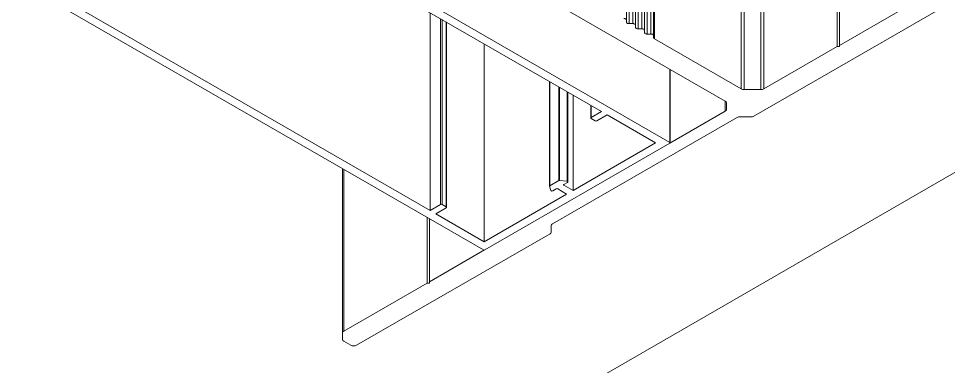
# Model space of a CAD drawing. Header units: millimetres. Extents: x 39 to 459, y 26 to 647.
# Drawn here: x 72.464 to 75.991, y 94.756 to 96.077 of the extents above; entities that cross this region are included whole.
import ezdxf

# ---------------------------------------------------------------- set-up
doc = ezdxf.new("R2010")
doc.units = ezdxf.units.MM

msp = doc.modelspace()

# ---------------------------------------------------------------- linework, layer by layer
at = {"color": 7, "linetype": 'Continuous', "lineweight": 15}
for p, q in [((46.4404, 78.4239), (91.6952, 104.5425)), ((74.7937, 97.3644), (74.7937, 96.0578)), ((74.8037, 97.3587), (74.8037, 96.052)), ((74.8137, 97.3446), (74.8137, 96.038)), ((74.828, 97.3446), (74.828, 96.038)), ((74.838, 97.3388), (74.838, 96.0322)), ((74.848, 97.3248), (74.848, 96.0182)), ((74.8624, 97.3248), (74.8624, 96.0182)), ((74.8724, 97.319), (74.8724, 96.0124)), ((74.8753, 97.3067), (74.8753, 96)), ((75.2046, 97.1166), (75.2046, 95.81)), ((75.2159, 97.1139), (75.2159, 95.8073)), ((75.2798, 97.1139), (75.2798, 95.8073)), ((75.2912, 97.1166), (75.2912, 95.81)), ((73.1718, 96.6239), (74.9339, 95.6069)), ((73.2256, 96.5603), (74.6751, 95.7236)), ((75.5689, 96.5338), (75.5689, 95.9703)), ((75.5774, 96.5387), (75.5774, 95.9752)), ((75.1442, 95.7632), (74.1278, 96.3498)), ((74.7694, 96.3338), (74.7694, 96.0719)), ((74.7794, 96.355), (74.7794, 96.0578)), ((74.2268, 95.1988), (72.4647, 96.2158)), ((74.0246, 95.3482), (72.575, 96.1848)), ((75.5774, 95.9752), (75.8938, 96.1577)), ((75.2526, 95.7061), (75.9861, 96.1294)), ((74.0246, 96.0991), (74.0246, 95.3482)), ((74.0866, 95.3604), (74.0866, 96.0633)), ((74.7694, 96.0719), (74.7694, 96.0636)), ((74.7794, 96.0578), (74.7937, 96.0578)), ((74.8037, 96.052), (74.8037, 96.0438)), ((74.8137, 96.038), (74.828, 96.038)), ((74.838, 96.0322), (74.838, 96.0239)), ((74.848, 96.0182), (74.8624, 96.0182)), ((74.8724, 96.0124), (74.8724, 96.0041)), ((74.2297, 95.9808), (74.2297, 95.2298)), ((75.2046, 95.81), (74.8753, 96)), ((75.2912, 95.81), (75.5689, 95.9703)), ((75.5774, 95.9703), (75.5689, 95.9703)), ((75.5774, 95.9703), (75.5774, 95.9752)), ((74.9351, 95.6053), (74.9351, 95.8839)), ((74.4775, 95.8377), (74.4775, 95.4405)), ((75.2159, 95.8073), (75.2798, 95.8073)), ((74.5476, 95.4567), (74.5476, 95.7972)), ((74.5674, 95.7858), (74.5674, 95.4248)), ((74.6344, 95.7472), (74.6344, 95.6992)), ((75.1489, 95.7317), (75.1489, 95.7567)), ((74.4889, 95.298), (75.1866, 95.7007)), ((74.6751, 95.7236), (74.6355, 95.7008)), ((74.6355, 95.6975), (74.6511, 95.6886)), ((74.6568, 95.6886), (74.6964, 95.7114)), ((74.6964, 95.7114), (74.8802, 95.6053)), ((74.9346, 95.6042), (75.1442, 95.7252)), ((75.2413, 95.7034), (75.198, 95.7034)), ((74.9339, 95.6037), (74.2325, 95.1988)), ((74.8802, 95.6053), (74.5674, 95.4248)), ((73.6923, 95.5074), (73.6923, 94.8833)), ((74.5124, 95.4616), (74.4787, 95.4421)), ((74.5444, 95.459), (74.516, 95.4622)), ((74.5319, 95.4473), (74.5463, 95.4551)), ((74.4776, 95.4401), (74.4831, 95.4237)), ((74.49, 95.4225), (74.5034, 95.4309)), ((74.5093, 95.4309), (74.5424, 95.4103)), ((74.5674, 95.4248), (74.5319, 95.4439)), ((74.5424, 95.4103), (74.2297, 95.2298)), ((74.0642, 95.371), (74.0246, 95.3482)), ((74.0458, 95.3359), (74.0854, 95.3588)), ((74.0854, 95.3621), (74.0699, 95.371)), ((74.0133, 95.3221), (74.0133, 95.0724)), ((74.0218, 95.3172), (74.0218, 95.0773)), ((74.2297, 95.2298), (74.0458, 95.3359)), ((74.4842, 95.2664), (74.4842, 95.2914)), ((74.4795, 95.2599), (73.746, 94.8366)), ((74.2316, 95.1984), (74.0218, 95.0773)), ((74.0133, 95.0724), (73.697, 94.8899)), ((74.0218, 95.0724), (74.0133, 95.0724)), ((74.0218, 95.0724), (74.0218, 95.0773)), ((73.6923, 94.8833), (73.6923, 94.8583)), ((73.697, 94.8518), (73.7234, 94.8366))]:
    msp.add_line(p, q, dxfattribs=at)
at = {"color": 8, "linetype": 'Continuous', "lineweight": 15}
for p, q in [((74.0642, 96.0762), (74.0642, 95.371)), ((74.0699, 96.073), (74.0699, 95.371)), ((74.0854, 96.064), (74.0854, 95.3621)), ((74.9339, 95.8846), (74.9339, 95.6069)), ((74.4787, 95.837), (74.4787, 95.4421)), ((74.5124, 95.8176), (74.5124, 95.4616)), ((74.516, 95.8155), (74.516, 95.4622)), ((74.5444, 95.7991), (74.5444, 95.459)), ((74.6355, 95.7465), (74.6355, 95.7008)), ((75.1442, 95.7632), (75.1442, 95.7252)), ((73.697, 95.5046), (73.697, 94.8899)), ((74.5319, 95.4473), (74.5319, 95.4439))]:
    msp.add_line(p, q, dxfattribs=at)
at = {"color": 7, "linetype": 'Continuous', "lineweight": 15, "flags": 128}
for points in [[(74.7594, 96.0776), (74.7613, 96.0775), (74.7632, 96.0772), (74.7649, 96.0766), (74.7664, 96.0759), (74.7677, 96.0751), (74.7686, 96.0741), (74.7692, 96.073), (74.7694, 96.0719)], [(74.7694, 96.0636), (74.7695, 96.0624), (74.7701, 96.0614), (74.771, 96.0604), (74.7723, 96.0595), (74.7738, 96.0588), (74.7755, 96.0582), (74.7774, 96.0579), (74.7794, 96.0578)], [(74.7937, 96.0578), (74.7956, 96.0577), (74.7975, 96.0574), (74.7993, 96.0568), (74.8008, 96.0561), (74.802, 96.0552), (74.8029, 96.0542), (74.8035, 96.0532), (74.8037, 96.052)], [(74.8037, 96.0438), (74.8039, 96.0426), (74.8045, 96.0415), (74.8054, 96.0405), (74.8066, 96.0397), (74.8081, 96.039), (74.8099, 96.0384), (74.8117, 96.0381), (74.8137, 96.038)], [(74.828, 96.038), (74.83, 96.0379), (74.8319, 96.0375), (74.8336, 96.037), (74.8351, 96.0363), (74.8364, 96.0354), (74.8373, 96.0344), (74.8379, 96.0333), (74.838, 96.0322)], [(74.838, 96.0239), (74.8382, 96.0228), (74.8388, 96.0217), (74.8397, 96.0207), (74.841, 96.0198), (74.8425, 96.0191), (74.8442, 96.0186), (74.8461, 96.0183), (74.848, 96.0182)], [(74.8624, 96.0182), (74.8643, 96.018), (74.8662, 96.0177), (74.8679, 96.0172), (74.8695, 96.0165), (74.8707, 96.0156), (74.8716, 96.0146), (74.8722, 96.0135), (74.8724, 96.0124)], [(74.5319, 95.4439), (74.5314, 95.4443), (74.531, 95.4447), (74.5307, 95.4451), (74.5306, 95.4456), (74.5307, 95.4461), (74.531, 95.4465), (74.5314, 95.4469), (74.5319, 95.4473)], [(74.5463, 95.4551), (74.547, 95.4556), (74.5475, 95.4561), (74.5476, 95.4568), (74.5475, 95.4574), (74.547, 95.458), (74.5463, 95.4585), (74.5454, 95.4588), (74.5444, 95.459)]]:
    msp.add_lwpolyline(points, dxfattribs=at)
at = {"color": 7, "linetype": 'Continuous', "lineweight": 15}
for centre, radius, start, end in [((74.8774, 96.0046), 0.00502, 185.6683, 245.6495), ((75.2155, 95.8303), 0.0231, 241.9681, 271.143), ((75.2803, 95.8303), 0.0231, 268.8475, 298.0362), ((75.1409, 95.7559), 0.00805, 5.7011, 65.6309), ((75.1409, 95.7325), 0.00804, 294.3575, 354.3215), ((74.6362, 95.6992), 0.00175, 110.7591, 249.2557), ((75.1975, 95.6803), 0.0231, 88.8673, 118.0296), ((75.2417, 95.7265), 0.0231, 268.8475, 298.0362), ((74.6539, 95.694), 0.00615, 242.6274, 297.3676), ((74.9333, 95.6053), 0.00175, 290.8109, 69.2039), ((74.5152, 95.4562), 0.00607, 82.5086, 117.4845), ((74.4794, 95.4405), 0.00181, 111.6373, 192.577), ((74.4872, 95.4268), 0.00512, 217.9083, 303.2975), ((74.5064, 95.4255), 0.00609, 61.2619, 118.7238), ((74.067, 95.3656), 0.00615, 62.6088, 117.3863), ((74.0848, 95.3604), 0.00175, 290.8109, 69.2039), ((74.4922, 95.2906), 0.00805, 114.3826, 174.2688), ((74.4762, 95.2672), 0.00804, 294.3631, 354.3159), ((74.2297, 95.2043), 0.00615, 242.6306, 297.3644), ((73.7003, 94.8825), 0.00804, 114.3603, 174.3187), ((73.7003, 94.8591), 0.00804, 185.6974, 245.6312), ((73.7347, 94.8584), 0.0246, 242.6188, 297.3806)]:
    msp.add_arc(centre, radius, start, end, dxfattribs=at)

doc.saveas('drawing.dxf')
